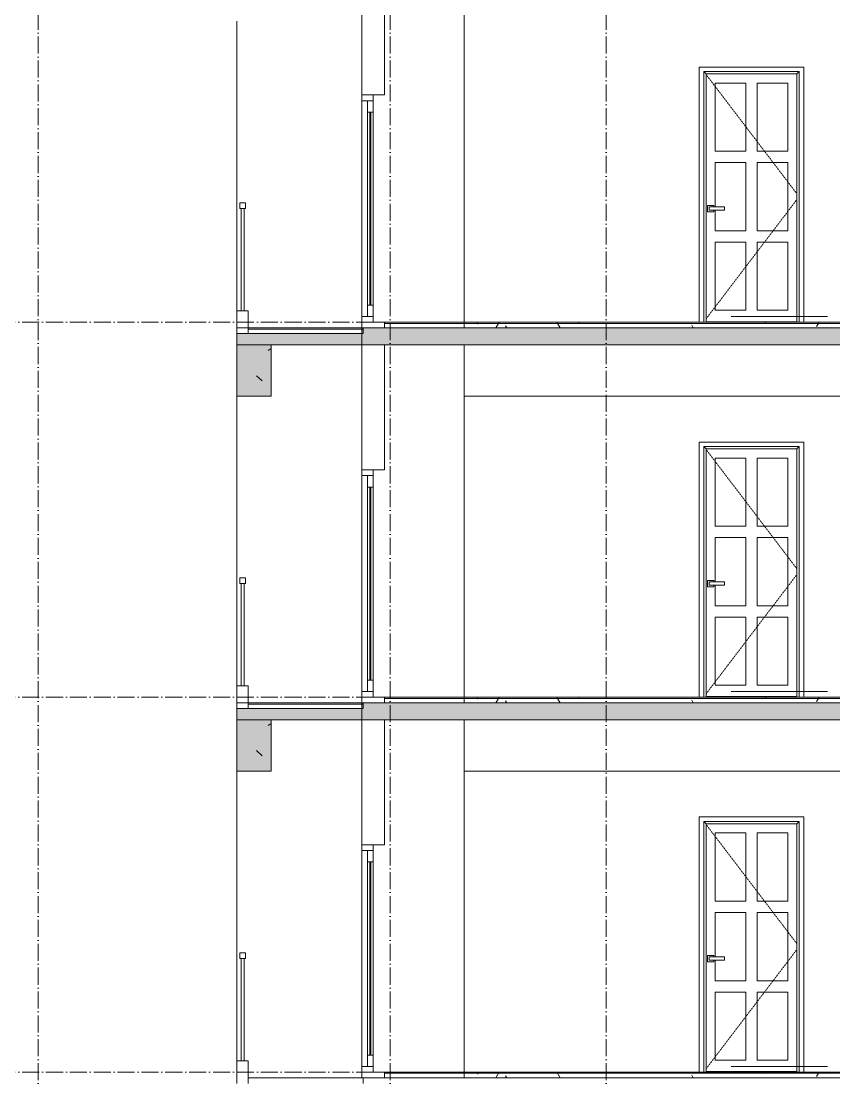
# Model space of a CAD drawing. Header units: millimetres. Extents: x -7075 to 54747, y -13937 to 93540.
# Drawn here: x 21700 to 28855, y 44950 to 54250 of the extents above; entities that cross this region are included whole.
import ezdxf

# ---------------------------------------------------------------- set-up
doc = ezdxf.new("R2010")
doc.units = ezdxf.units.MM
doc.linetypes.add('Dash 1_16_', pattern=[3.175, 1.5875, -1.5875])
doc.linetypes.add('Grid Line', pattern=[4.2, 3, -0.6, 0, -0.6])
for name, color, linetype, lineweight in [('A-DOOR', 31, 'Continuous', 5), ('A-FLOR-HRAL', 41, 'Continuous', 5), ('CUA', 31, 'Continuous', 9), ('NET CAT', 3, 'Continuous', 5), ('NET CATConcrete', 3, 'Continuous', 5), ('NET THAY 1', 41, 'Continuous', 5), ('NET THAY 2', 55, 'Continuous', 5), ('NET-CAT', 3, 'Continuous', 15), ('NET-THAY', 2, 'Continuous', 9), ('THIET BI', 44, 'Continuous', 5), ('TRUC', 225, 'Continuous', 5)]:
    doc.layers.add(name, color=color, linetype=linetype, lineweight=lineweight)
pattern_1 = [(0, (19236.3, 62900), (812.8, 203.2), [67.056, -542.544, 67.056, -542.544, -3251.2]), (0, (19236.3, 62900), (812.8, 203.2), [-1219.2, 67.056, -1152.144, 67.056, -542.544, -1422.4]), (0, (19236.3, 62900), (812.8, 203.2), [-3048, 67.056, -339.344, 67.056, -948.944]), (120, (19541.1, 63001.6), (-582.3764, 602.3054), [67.056, -542.544, 67.056, -3793.744]), (120, (19541.1, 63001.6), (-582.3764, 602.3054), [-676.656, -542.544, 67.056, -1152.144, -2032]), (120, (19541.1, 63001.6), (-582.3764, 602.3054), [-2438.4, 67.056, -542.544, 67.056, -1355.344]), (120, (19541.1, 63001.6), (-582.3764, 602.3054), [-3115.056, -339.344, 67.056, -948.944]), (240, (19642.7, 63408), (-230.4236, -805.5054), [67.056, -542.544, 67.056, -3793.744]), (240, (19642.7, 63408), (-230.4236, -805.5054), [-676.656, -542.544, 67.056, -1152.144, -2032]), (240, (19642.7, 63408), (-230.4236, -805.5054), [-2438.4, 67.056, -542.544, 67.056, -1355.344]), (240, (19642.7, 63408), (-230.4236, -805.5054), [-3115.056, -339.344, 67.056, -948.944])]
pattern_2 = [(0, (19236.3, 66200), (812.8, 203.2), [67.056, -542.544, 67.056, -542.544, -3251.2]), (0, (19236.3, 66200), (812.8, 203.2), [-1219.2, 67.056, -1152.144, 67.056, -542.544, -1422.4]), (0, (19236.3, 66200), (812.8, 203.2), [-3048, 67.056, -339.344, 67.056, -948.944]), (120, (19541.1, 66301.6), (-582.3764, 602.3054), [67.056, -542.544, 67.056, -3793.744]), (120, (19541.1, 66301.6), (-582.3764, 602.3054), [-676.656, -542.544, 67.056, -1152.144, -2032]), (120, (19541.1, 66301.6), (-582.3764, 602.3054), [-2438.4, 67.056, -542.544, 67.056, -1355.344]), (120, (19541.1, 66301.6), (-582.3764, 602.3054), [-3115.056, -339.344, 67.056, -948.944]), (240, (19642.7, 66708), (-230.4236, -805.5054), [67.056, -542.544, 67.056, -3793.744]), (240, (19642.7, 66708), (-230.4236, -805.5054), [-676.656, -542.544, 67.056, -1152.144, -2032]), (240, (19642.7, 66708), (-230.4236, -805.5054), [-2438.4, 67.056, -542.544, 67.056, -1355.344]), (240, (19642.7, 66708), (-230.4236, -805.5054), [-3115.056, -339.344, 67.056, -948.944])]
pattern_3 = [(0, (19236.3, 69500), (812.8, 203.2), [67.056, -542.544, 67.056, -542.544, -3251.2]), (0, (19236.3, 69500), (812.8, 203.2), [-1219.2, 67.056, -1152.144, 67.056, -542.544, -1422.4]), (0, (19236.3, 69500), (812.8, 203.2), [-3048, 67.056, -339.344, 67.056, -948.944]), (120, (19541.1, 69601.6), (-582.3764, 602.3054), [67.056, -542.544, 67.056, -3793.744]), (120, (19541.1, 69601.6), (-582.3764, 602.3054), [-676.656, -542.544, 67.056, -1152.144, -2032]), (120, (19541.1, 69601.6), (-582.3764, 602.3054), [-2438.4, 67.056, -542.544, 67.056, -1355.344]), (120, (19541.1, 69601.6), (-582.3764, 602.3054), [-3115.056, -339.344, 67.056, -948.944]), (240, (19642.7, 70008), (-230.4236, -805.5054), [67.056, -542.544, 67.056, -3793.744]), (240, (19642.7, 70008), (-230.4236, -805.5054), [-676.656, -542.544, 67.056, -1152.144, -2032]), (240, (19642.7, 70008), (-230.4236, -805.5054), [-2438.4, 67.056, -542.544, 67.056, -1355.344]), (240, (19642.7, 70008), (-230.4236, -805.5054), [-3115.056, -339.344, 67.056, -948.944])]

# ---------------------------------------------------------------- blocks, each defined once
blk = doc.blocks.new('M_Concrete-Rectangular-Column - C3-2000 x 300mm-V76-A-A')
at = {"layer": 'NET CAT', "color": 4}
for p, q in [((25599.9, 54700), (25599.9, 51550)), ((23599.9, 54250), (23599.9, 51550)), ((25599.9, 51400), (25599.9, 48250)), ((23599.9, 50950), (23599.9, 48250)), ((25599.9, 48100), (25599.9, 44950)), ((23599.9, 47650), (23599.9, 44950))]:
    blk.add_line(p, q, dxfattribs=at)
blk = doc.blocks.new('ALC1807-ASCENT PLAZA-KET CAU 180524_rvt-1-A-A')
at = {"color": 4, "lineweight": 5}
blk.add_blockref('M_Concrete-Rectangular-Column - C3-2000 x 300mm-V76-A-A', (0, 0), dxfattribs=at)
blk = doc.blocks.new('CUA PHONG NGU - Type 1-1365695-A-A')
at = {"layer": 'A-DOOR'}
for p, q in [((27810.9, 20105), (27810.9, 20705)), ((27810.9, 20705), (28079.9, 20705)), ((28079.9, 20705), (28079.9, 20105)), ((28179.9, 20105), (28179.9, 20705)), ((28179.9, 20705), (28448.9, 20705)), ((28448.9, 20705), (28448.9, 20105)), ((28079.9, 20105), (27810.9, 20105)), ((28448.9, 20105), (28179.9, 20105)), ((27810.9, 19615), (27810.9, 20005)), ((27810.9, 20005), (28079.9, 20005)), ((28079.9, 20005), (28079.9, 19405)), ((28179.9, 19405), (28179.9, 20005)), ((28179.9, 20005), (28448.9, 20005)), ((28448.9, 20005), (28448.9, 19405)), ((27810.9, 19405), (27810.9, 19585)), ((28079.9, 19405), (27810.9, 19405)), ((28448.9, 19405), (28179.9, 19405)), ((27810.9, 18705), (27810.9, 19305)), ((27810.9, 19305), (28079.9, 19305)), ((28079.9, 19305), (28079.9, 18705)), ((28179.9, 18705), (28179.9, 19305)), ((28179.9, 19305), (28448.9, 19305)), ((28448.9, 19305), (28448.9, 18705)), ((28079.9, 18705), (27810.9, 18705)), ((28448.9, 18705), (28179.9, 18705)), ((27729.9, 18605), (28529.9, 18605))]:
    blk.add_line(p, q, dxfattribs=at)
at = {"layer": 'CUA', "lineweight": 5}
for p, q in [((27669.9, 20846), (28589.9, 20846)), ((27669.9, 18600), (27669.9, 20846)), ((28589.9, 20846), (28589.9, 18600)), ((27709.9, 20806), (28549.9, 20806)), ((27709.9, 20806), (27729.9, 20786)), ((27709.9, 18600), (27709.9, 20806)), ((27729.9, 20786), (27729.9, 18600)), ((28529.9, 20786), (27729.9, 20786)), ((28549.9, 20806), (28529.9, 20786)), ((28529.9, 18600), (28529.9, 20786)), ((28549.9, 18600), (28549.9, 20806)), ((27798.4, 19627.5), (27743.4, 19627.5)), ((27743.4, 19627.5), (27743.4, 19572.5)), ((27798.4, 19615), (27798.4, 19627.5)), ((27743.4, 19572.5), (27798.4, 19572.5)), ((27755.9, 19615), (27890.9, 19615)), ((27755.9, 19615), (27755.9, 19585)), ((27890.9, 19585), (27755.9, 19585)), ((27798.4, 19572.5), (27798.4, 19585)), ((27890.9, 19585), (27890.9, 19615))]:
    blk.add_line(p, q, dxfattribs=at)
at = {"layer": 'CUA', "linetype": 'Dash 1_16_', "lineweight": 5}
for p, q in [((27729.9, 20780.1), (28529.9, 19729.9)), ((28529.9, 19680.1), (27729.9, 18629.9))]:
    blk.add_line(p, q, dxfattribs=at)
blk = doc.blocks.new('CUA LO GIA _LUA_ - CUA LO GIA _LUA_-V68-A-A')
at = {"layer": 'CUA'}
for p, q in [((24799.9, 23900), (24699.9, 23900)), ((24699.9, 23900), (24699.9, 23850)), ((24699.9, 23850), (24699.9, 21950)), ((24699.9, 23850), (24799.9, 23850)), ((24799.9, 23850), (24749.9, 23850)), ((24749.9, 23850), (24749.9, 23750)), ((24799.9, 23850), (24799.9, 23900)), ((24799.9, 23750), (24799.9, 23850)), ((24749.9, 23750), (24799.9, 23750)), ((24749.9, 23750), (24749.9, 22050)), ((24779.9, 23750), (24769.9, 23750)), ((24769.9, 23750), (24769.9, 22050)), ((24779.9, 22050), (24779.9, 23750)), ((24799.9, 23750), (24799.9, 22050)), ((24799.9, 22050), (24749.9, 22050)), ((24749.9, 22050), (24749.9, 21950)), ((24769.9, 22050), (24779.9, 22050)), ((24799.9, 21950), (24799.9, 22050)), ((24799.9, 21950), (24699.9, 21950)), ((24699.9, 21950), (24699.9, 21900)), ((24749.9, 21950), (24799.9, 21950)), ((24799.9, 21900), (24799.9, 21950)), ((24699.9, 21900), (24799.9, 21900))]:
    blk.add_line(p, q, dxfattribs=at)
blk = doc.blocks.new('X-BAN AN 4 GHE - X-BAN AN 4 GHE-1305595-A-A')
at = {"layer": 'THIET BI'}
for p, q in [((28799.9, 18650), (27949.9, 18650)), ((27949.9, 18650), (28799.9, 18650))]:
    blk.add_line(p, q, dxfattribs=at)
blk = doc.blocks.new('Railing - 25mm-1425477-A-A')
at = {"layer": 'NET THAY 2'}
for p, q in [((23637.4, 18700), (23637.4, 19600)), ((23662.4, 18700), (23662.4, 19600))]:
    blk.add_line(p, q, dxfattribs=at)
blk = doc.blocks.new('Railing - Railing-1837560-A-A')
at = {"layer": 'A-FLOR-HRAL'}
for p, q in [((23674.9, 22950), (23624.9, 22950)), ((23624.9, 22950), (23624.9, 22900)), ((23624.9, 22900), (23674.9, 22900)), ((23674.9, 22900), (23674.9, 22950))]:
    blk.add_line(p, q, dxfattribs=at)
blk.add_blockref('Railing - 25mm-1425477-A-A', (0, 3300))

msp = doc.modelspace()

# ---------------------------------------------------------------- hatches: boundary and pattern name
at = {"layer": 'NET CAT', "lineweight": 9}
h = msp.add_hatch(color=7, dxfattribs=at)
h.paths.add_polyline_path([(40110.6, 51400), (41499.9, 51400), (41499.9, 51550), (35649.9, 51550), (35649.9, 51400), (36906.2, 51400)], flags=0)
h.paths.add_polyline_path([(6949.9, 51400), (6949.9, 51550), (1099.9, 51550), (1099.9, 51400), (1657.6, 51400)], flags=0)
h.paths.add_polyline_path([(9649.9, 51400), (11599.9, 51400), (11599.9, 51550), (9649.9, 51550)], flags=0)
h.paths.add_polyline_path([(32949.9, 51400), (32949.9, 51550), (24699.9, 51550), (24699.9, 51400), (32799.9, 51400)], flags=0)
h = msp.add_hatch(color=7, dxfattribs=at)
h.paths.add_polyline_path([(40110.6, 51400), (41499.9, 51400), (41499.9, 51550), (35599.9, 51550), (35599.9, 51400), (36906.2, 51400)])
h.paths.add_polyline_path([(1099.9, 51400), (6949.9, 51400), (6949.9, 51550), (1099.9, 51550)])
h.paths.add_polyline_path([(9599.9, 51400), (11599.9, 51400), (11599.9, 51550), (9599.9, 51550)])
h.paths.add_polyline_path([(32999.9, 51400), (32999.9, 51550), (24699.9, 51550), (24699.9, 51400), (32900.6, 51400)])
at = {"layer": 'NET CAT'}
h = msp.add_hatch(dxfattribs=at)
h.set_pattern_fill('FP_4', color=10, style=0, pattern_type=2)
h.set_pattern_definition(pattern_3)
h.paths.add_polyline_path([(31119.9, 51590), (31119.9, 51600), (24899.9, 51600), (24899.9, 51590), (30497.3, 51590)], flags=0)
h = msp.add_hatch(dxfattribs=at)
h.set_pattern_fill('FP_4', color=10, style=0, pattern_type=2)
h.set_pattern_definition(pattern_3)
h.paths.add_polyline_path([(28895.1, 51550), (31119.9, 51550), (31119.9, 51590), (24899.9, 51590), (24899.9, 51550), (27292.9, 51550)], flags=0)
at = {"layer": 'NET CAT', "lineweight": 9}
for points in [[(23899.9, 51400), (24699.9, 51400), (24699.9, 51500), (23599.9, 51500), (23599.9, 51400)], [(24088.5, 51400), (24699.9, 51400), (24699.9, 51500), (23599.9, 51500), (23599.9, 51400)], [(23899.9, 48100), (24699.9, 48100), (24699.9, 48200), (23599.9, 48200), (23599.9, 48100)], [(24088.5, 48100), (24699.9, 48100), (24699.9, 48200), (23599.9, 48200), (23599.9, 48100)]]:
    msp.add_hatch(color=7, dxfattribs=at).paths.add_polyline_path(points, flags=0)
at = {"layer": 'NET CAT'}
h = msp.add_hatch(dxfattribs=at)
h.set_pattern_fill('FP_4', color=10, style=0, pattern_type=2)
h.set_pattern_definition(pattern_2)
h.paths.add_polyline_path([(31119.9, 48290), (31119.9, 48300), (24899.9, 48300), (24899.9, 48290), (30497.3, 48290)], flags=0)
h = msp.add_hatch(dxfattribs=at)
h.set_pattern_fill('FP_4', color=10, style=0, pattern_type=2)
h.set_pattern_definition(pattern_2)
h.paths.add_polyline_path([(28895.1, 48250), (31119.9, 48250), (31119.9, 48290), (24899.9, 48290), (24899.9, 48250), (27292.9, 48250)], flags=0)
at = {"layer": 'NET CAT', "lineweight": 9}
h = msp.add_hatch(color=7, dxfattribs=at)
h.paths.add_polyline_path([(40110.6, 48100), (41499.9, 48100), (41499.9, 48250), (35649.9, 48250), (35649.9, 48100), (36906.2, 48100)], flags=0)
h.paths.add_polyline_path([(6949.9, 48100), (6949.9, 48250), (1099.9, 48250), (1099.9, 48100), (1657.6, 48100)], flags=0)
h.paths.add_polyline_path([(9649.9, 48100), (11599.9, 48100), (11599.9, 48250), (9649.9, 48250)], flags=0)
h.paths.add_polyline_path([(32949.9, 48100), (32949.9, 48250), (24699.9, 48250), (24699.9, 48100), (32799.9, 48100)], flags=0)
h = msp.add_hatch(color=7, dxfattribs=at)
h.paths.add_polyline_path([(40110.6, 48100), (41499.9, 48100), (41499.9, 48250), (35599.9, 48250), (35599.9, 48100), (36906.2, 48100)])
h.paths.add_polyline_path([(1099.9, 48100), (6949.9, 48100), (6949.9, 48250), (1099.9, 48250)])
h.paths.add_polyline_path([(9599.9, 48100), (11599.9, 48100), (11599.9, 48250), (9599.9, 48250)])
h.paths.add_polyline_path([(32999.9, 48100), (32999.9, 48250), (24699.9, 48250), (24699.9, 48100), (32900.6, 48100)])
at = {"layer": 'NET CAT'}
h = msp.add_hatch(dxfattribs=at)
h.set_pattern_fill('FP_4', color=10, style=0, pattern_type=2)
h.set_pattern_definition(pattern_1)
h.paths.add_polyline_path([(31119.9, 44990), (31119.9, 45000), (24899.9, 45000), (24899.9, 44990), (30497.3, 44990)], flags=0)
h = msp.add_hatch(dxfattribs=at)
h.set_pattern_fill('FP_4', color=10, style=0, pattern_type=2)
h.set_pattern_definition(pattern_1)
h.paths.add_polyline_path([(28895.1, 44950), (31119.9, 44950), (31119.9, 44990), (24899.9, 44990), (24899.9, 44950), (27292.9, 44950)], flags=0)
at = {"layer": 'NET CATConcrete'}
h = msp.add_hatch(dxfattribs=at)
h.set_pattern_fill('FP_1', color=256, style=0, pattern_type=2)
h.set_pattern_definition([(50, (19236.3, 66200), (1457.47, -127.51), [152.4, -1676.4]), (355, (19236.3, 66200), (-281.94, 1528.45), [121.92, -1341.12]), (100.451, (19357.8, 66189.4), (1175.54, 1400.93), [129.52, -1424.72]), (46.184, (19236.3, 66606.4), (2168.63, -336.34), [228.6, -2514.6]), (96.636, (19417, 66578.4), (1899.22, 1979.42), [194.28, -2137.08]), (351.184, (19236.3, 66606.4), (1899.24, 1979.4), [182.88, -2011.68]), (21, (19439.5, 66504.8), (1212.915, -818.12), [152.4, -1676.4]), (326, (19439.5, 66504.8), (494.42, 1473.5), [121.92, -1341.12]), (71.451, (19540.6, 66436.6), (1707.34, 655.37), [129.52, -1424.72]), (37.5, (19236.3, 66200), (24.71, 676.44), [67.056, -1257.81, 67.056, -1294.384, -1346.2]), (37.5, (19236.3, 66200), (24.71, 676.44), [-2686.304, 67.056, -1279.144]), (7.5, (19236.3, 66200), (534.558, 801.444), [67.056, -709.17, 67.056, -1227.33, -513.08]), (7.5, (19236.3, 66200), (534.558, 801.444), [-2070.61, 67.056, -446.024]), (327.5, (18783.16, 66200), (1084.728, -45.831), [67.056, -440.944, 67.056, -1517.904, -2103.12]), (327.5, (18783.16, 66200), (1084.728, -45.831), [-2092.96, 67.056, -2036.064]), (317.5, (18580, 66200), (1185.035, 203.414), [67.056, -593.344, 67.056, -985.52, -1493.52]), (317.5, (18580, 66200), (1185.035, 203.414), [-1712.98, 67.06, -1426.46])])
h.paths.add_polyline_path([(23899.9, 50950), (23899.9, 51400), (23599.9, 51400), (23599.9, 50950)], flags=0)
for points in [[(23899.9, 50950), (23899.9, 51400), (23599.9, 51400), (23599.9, 50950)], [(23899.9, 50950), (23899.9, 51400), (23599.9, 51400), (23599.9, 50950)], [(23899.9, 47650), (23899.9, 48100), (23599.9, 48100), (23599.9, 47650)], [(23899.9, 47650), (23899.9, 48100), (23599.9, 48100), (23599.9, 47650)]]:
    msp.add_hatch(color=256, dxfattribs=at).paths.add_polyline_path(points, flags=0)
h = msp.add_hatch(dxfattribs=at)
h.set_pattern_fill('FP_1', color=256, style=0, pattern_type=2)
h.set_pattern_definition([(50, (19236.3, 62900), (1457.47, -127.51), [152.4, -1676.4]), (355, (19236.3, 62900), (-281.94, 1528.45), [121.92, -1341.12]), (100.451, (19357.8, 62889.4), (1175.54, 1400.93), [129.52, -1424.72]), (46.184, (19236.3, 63306.4), (2168.63, -336.34), [228.6, -2514.6]), (96.636, (19417, 63278.4), (1899.22, 1979.42), [194.28, -2137.08]), (351.184, (19236.3, 63306.4), (1899.24, 1979.4), [182.88, -2011.68]), (21, (19439.5, 63204.8), (1212.915, -818.12), [152.4, -1676.4]), (326, (19439.5, 63204.8), (494.42, 1473.5), [121.92, -1341.12]), (71.451, (19540.6, 63136.6), (1707.34, 655.37), [129.52, -1424.72]), (37.5, (19236.3, 62900), (24.71, 676.44), [67.056, -1257.81, 67.056, -1294.384, -1346.2]), (37.5, (19236.3, 62900), (24.71, 676.44), [-2686.304, 67.056, -1279.144]), (7.5, (19236.3, 62900), (534.558, 801.444), [67.056, -709.17, 67.056, -1227.33, -513.08]), (7.5, (19236.3, 62900), (534.558, 801.444), [-2070.61, 67.056, -446.024]), (327.5, (18783.16, 62900), (1084.728, -45.831), [67.056, -440.944, 67.056, -1517.904, -2103.12]), (327.5, (18783.16, 62900), (1084.728, -45.831), [-2092.96, 67.056, -2036.064]), (317.5, (18580, 62900), (1185.035, 203.414), [67.056, -593.344, 67.056, -985.52, -1493.52]), (317.5, (18580, 62900), (1185.035, 203.414), [-1712.98, 67.06, -1426.46])])
h.paths.add_polyline_path([(23899.9, 47650), (23899.9, 48100), (23599.9, 48100), (23599.9, 47650)], flags=0)

# ---------------------------------------------------------------- linework, layer by layer
at = {"layer": 'NET CAT', "lineweight": 13}
for p, q in [((23599.9, 51400), (23599.9, 50950)), ((23599.9, 51400), (23599.9, 50950)), ((23899.9, 50950), (23899.9, 51400)), ((23899.9, 50950), (23899.9, 51400)), ((23599.9, 50950), (23899.9, 50950)), ((23599.9, 50950), (23899.9, 50950)), ((23599.9, 48100), (23599.9, 47650)), ((23599.9, 48100), (23599.9, 47650)), ((23899.9, 47650), (23899.9, 48100)), ((23899.9, 47650), (23899.9, 48100)), ((23599.9, 47650), (23899.9, 47650)), ((23599.9, 47650), (23899.9, 47650))]:
    msp.add_line(p, q, dxfattribs=at)
at = {"layer": 'NET CATConcrete'}
for p, q in [((23899.9, 51400), (23599.9, 51400)), ((23899.9, 48100), (23599.9, 48100))]:
    msp.add_line(p, q, dxfattribs=at)
at = {"layer": 'NET THAY 2'}
for p, q in [((24709.9, 51550), (23699.9, 51550)), ((24709.9, 51540), (23699.9, 51540)), ((31099.9, 51600), (24899.9, 51600)), ((31099.9, 51590), (24899.9, 51590)), ((31099.9, 48300), (24899.9, 48300)), ((31099.9, 48290), (24899.9, 48290)), ((24709.9, 48250), (23699.9, 48250)), ((24709.9, 48240), (23699.9, 48240)), ((24709.9, 44950), (23699.9, 44950)), ((31099.9, 45000), (24899.9, 45000)), ((31099.9, 44990), (24899.9, 44990))]:
    msp.add_line(p, q, dxfattribs=at)
at = {"layer": 'NET-CAT'}
for p, q in [((24699.9, 54700), (24699.9, 53600)), ((24899.9, 53600), (24899.9, 54700)), ((24699.9, 53600), (24899.9, 53600)), ((23599.9, 51700), (23599.9, 51500)), ((23699.9, 51700), (23599.9, 51700)), ((23699.9, 51500), (23699.9, 51700)), ((23699.9, 51550), (23699.9, 51500)), ((24899.9, 51600), (24699.9, 51600)), ((24699.9, 51600), (24699.9, 51550)), ((32949.9, 51550), (24699.9, 51550)), ((24699.9, 51550), (24699.9, 51400)), ((31299.9, 51550), (24699.9, 51550)), ((24699.9, 51400), (24699.9, 51550)), ((24699.9, 51550), (24899.9, 51550)), ((24709.9, 51500), (24709.9, 51550)), ((24899.9, 51550), (24899.9, 51600)), ((24899.9, 51550), (31119.9, 51550)), ((24699.9, 51500), (23599.9, 51500)), ((23599.9, 51500), (23599.9, 51400)), ((24699.9, 51500), (23599.9, 51500)), ((23599.9, 51500), (23599.9, 51400)), ((23599.9, 51500), (23699.9, 51500)), ((23699.9, 51500), (24709.9, 51500)), ((24699.9, 51400), (24699.9, 51500)), ((23899.9, 51400), (24699.9, 51400)), ((23899.9, 51400), (32799.9, 51400)), ((24699.9, 51400), (32799.9, 51400)), ((24899.9, 51400), (24699.9, 51400)), ((24699.9, 51400), (24699.9, 50300)), ((24899.9, 51400), (24699.9, 51400)), ((24899.9, 50300), (24899.9, 51400)), ((24699.9, 50300), (24899.9, 50300)), ((23599.9, 48400), (23599.9, 48200)), ((23699.9, 48400), (23599.9, 48400)), ((23699.9, 48200), (23699.9, 48400)), ((24899.9, 48300), (24699.9, 48300)), ((24699.9, 48300), (24699.9, 48250)), ((24899.9, 48250), (24899.9, 48300)), ((24699.9, 48200), (23599.9, 48200)), ((23599.9, 48200), (23599.9, 48100)), ((24699.9, 48200), (23599.9, 48200)), ((23599.9, 48200), (23599.9, 48100)), ((23599.9, 48200), (23699.9, 48200)), ((23699.9, 48250), (23699.9, 48200)), ((23699.9, 48200), (24709.9, 48200)), ((32949.9, 48250), (24699.9, 48250)), ((24699.9, 48250), (24699.9, 48100)), ((31299.9, 48250), (24699.9, 48250)), ((24699.9, 48100), (24699.9, 48250)), ((24699.9, 48250), (24899.9, 48250)), ((24699.9, 48100), (24699.9, 48200)), ((24709.9, 48200), (24709.9, 48250)), ((24899.9, 48250), (31119.9, 48250)), ((23899.9, 48100), (24699.9, 48100)), ((23899.9, 48100), (32799.9, 48100)), ((24699.9, 48100), (32799.9, 48100)), ((24899.9, 48100), (24699.9, 48100)), ((24699.9, 48100), (24699.9, 47000)), ((24899.9, 48100), (24699.9, 48100)), ((24899.9, 47000), (24899.9, 48100)), ((24699.9, 47000), (24899.9, 47000)), ((23599.9, 45100), (23599.9, 44900)), ((23699.9, 45100), (23599.9, 45100)), ((23699.9, 44900), (23699.9, 45100)), ((23699.9, 44950), (23699.9, 44900)), ((24899.9, 45000), (24699.9, 45000)), ((24699.9, 45000), (24699.9, 44950)), ((24699.9, 44950), (24899.9, 44950)), ((24709.9, 44900), (24709.9, 44950)), ((24899.9, 44950), (24899.9, 45000)), ((24899.9, 44950), (31119.9, 44950))]:
    msp.add_line(p, q, dxfattribs=at)
at = {"layer": 'NET-THAY'}
for p, q in [((23599.9, 51500), (23599.9, 51550)), ((23599.9, 51550), (24699.9, 51550)), ((23599.9, 51400), (23899.9, 51400)), ((31099.9, 50950), (25599.9, 50950)), ((23599.9, 48200), (23599.9, 48250)), ((23599.9, 48250), (24699.9, 48250)), ((23599.9, 48100), (23899.9, 48100)), ((31099.9, 47650), (25599.9, 47650))]:
    msp.add_line(p, q, dxfattribs=at)
at = {"layer": 'TRUC', "linetype": 'Grid Line', "ltscale": 50}
for p, q in [((21849.9, -10536.9), (21849.9, 93540.4)), ((24949.9, -10536.9), (24949.9, 93540.4)), ((26849.9, -10536.9), (26849.9, 93540.4)), ((-7075.1, 51600), (51521, 51600)), ((-7075.1, 48300), (51521, 48300)), ((-7075.1, 45000), (51521, 45000))]:
    msp.add_line(p, q, dxfattribs=at)

# ---------------------------------------------------------------- block references
at = {"lineweight": 5}
msp.add_blockref('ALC1807-ASCENT PLAZA-KET CAU 180524_rvt-1-A-A', (0, 0), dxfattribs=at)
at = {"layer": 'CUA'}
for name, p in [('CUA PHONG NGU - Type 1-1365695-A-A', (0, 33000)), ('CUA LO GIA _LUA_ - CUA LO GIA _LUA_-V68-A-A', (0, 29700)), ('CUA PHONG NGU - Type 1-1365695-A-A', (0, 29700)), ('CUA LO GIA _LUA_ - CUA LO GIA _LUA_-V68-A-A', (0, 26400)), ('CUA PHONG NGU - Type 1-1365695-A-A', (0, 26400)), ('CUA LO GIA _LUA_ - CUA LO GIA _LUA_-V68-A-A', (0, 23100))]:
    msp.add_blockref(name, p, dxfattribs=at)
at = {"layer": 'NET THAY 1'}
for p in [(0, 29700), (0, 26400), (0, 23100)]:
    msp.add_blockref('Railing - Railing-1837560-A-A', p, dxfattribs=at)
at = {"layer": 'THIET BI'}
for p in [(0, 33000), (0, 29700), (0, 26400)]:
    msp.add_blockref('X-BAN AN 4 GHE - X-BAN AN 4 GHE-1305595-A-A', p, dxfattribs=at)

doc.saveas('drawing.dxf')
